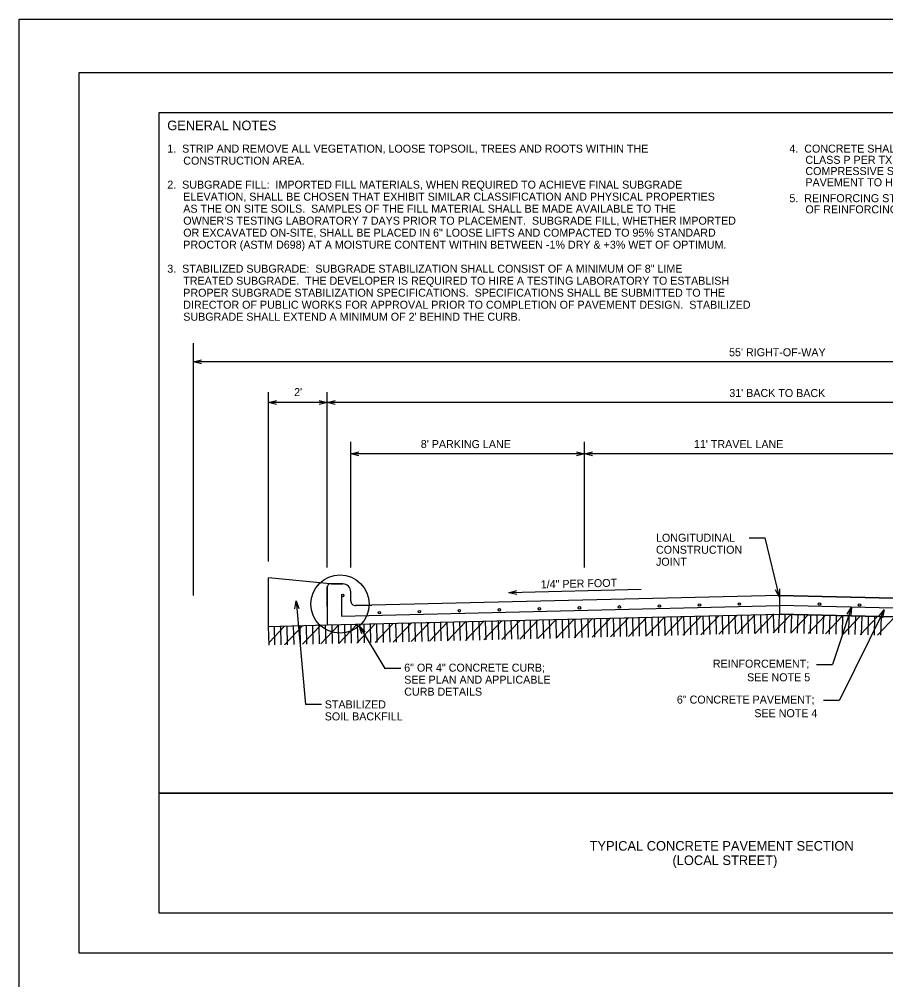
# Model space of a CAD drawing. Extents: x 2082681.6 to 2082717.6, y 13331273.8 to 13331297.8.
# Drawn here: x 2082681.6 to 2082692.43, y 13331285.82 to 13331297.82 of the extents above; entities that cross this region are included whole.
import ezdxf

# ---------------------------------------------------------------- set-up
doc = ezdxf.new("R2010")
doc.units = 0
for name, color, linetype in [('Default', 7, 'Continuous'), ('Detail', 7, 'Continuous'), ('Detail Label', 7, 'Continuous'), ('Non-Print', 7, 'Continuous'), ('Sheet Title Block', 7, 'Continuous')]:
    doc.layers.add(name, color=color, linetype=linetype)

msp = doc.modelspace()

# ---------------------------------------------------------------- linework, layer by layer
at = {"layer": 'Default'}
msp.add_lwpolyline([(2082681.601, 13331297.82), (2082717.601, 13331297.82), (2082717.601, 13331273.82), (2082681.601, 13331273.82)], close=True, dxfattribs=at)
at = {"layer": 'Detail'}
for p, q in [((2082684.718, 13331290.234), (2082684.718, 13331290.842)), ((2082685.485, 13331290.767), (2082684.718, 13331290.842)), ((2082685.451, 13331290.485), (2082685.451, 13331290.728)), ((2082685.451, 13331290.728), (2082685.451, 13331290.485)), ((2082685.505, 13331290.766), (2082685.644, 13331290.766)), ((2082685.644, 13331290.766), (2082685.505, 13331290.766)), ((2082685.629, 13331290.636), (2082685.63, 13331290.363)), ((2082685.744, 13331290.554), (2082685.744, 13331290.666)), ((2082685.744, 13331290.554), (2082685.744, 13331290.666)), ((2082691.101, 13331290.621), (2082686.009, 13331290.499)), ((2082691.101, 13331290.621), (2082686.009, 13331290.499)), ((2082696.193, 13331290.499), (2082691.101, 13331290.621)), ((2082691.101, 13331290.621), (2082696.193, 13331290.499)), ((2082685.451, 13331290.485), (2082685.451, 13331290.252)), ((2082685.451, 13331290.485), (2082685.451, 13331290.252)), ((2082685.63, 13331290.363), (2082691.101, 13331290.495)), ((2082685.805, 13331290.494), (2082686.009, 13331290.499)), ((2082686.009, 13331290.499), (2082685.805, 13331290.494)), ((2082696.573, 13331290.363), (2082691.101, 13331290.495)), ((2082685.451, 13331290.252), (2082691.101, 13331290.388)), ((2082685.451, 13331290.252), (2082691.101, 13331290.388)), ((2082688.083, 13331290.082), (2082688.311, 13331290.321)), ((2082688.235, 13331290.085), (2082688.229, 13331290.319)), ((2082688.309, 13331290.087), (2082688.537, 13331290.326)), ((2082688.315, 13331290.087), (2082688.309, 13331290.321)), ((2082688.394, 13331290.089), (2082688.389, 13331290.323)), ((2082688.474, 13331290.091), (2082688.469, 13331290.325)), ((2082688.536, 13331290.093), (2082688.763, 13331290.332)), ((2082688.554, 13331290.093), (2082688.549, 13331290.327)), ((2082688.634, 13331290.095), (2082688.629, 13331290.329)), ((2082688.714, 13331290.097), (2082688.709, 13331290.33)), ((2082688.762, 13331290.098), (2082688.99, 13331290.337)), ((2082688.794, 13331290.099), (2082688.789, 13331290.332)), ((2082688.874, 13331290.101), (2082688.869, 13331290.334)), ((2082688.954, 13331290.103), (2082688.949, 13331290.336)), ((2082688.988, 13331290.104), (2082689.216, 13331290.343)), ((2082689.034, 13331290.105), (2082689.029, 13331290.338)), ((2082689.114, 13331290.107), (2082689.109, 13331290.34)), ((2082689.194, 13331290.109), (2082689.189, 13331290.342)), ((2082689.214, 13331290.109), (2082689.442, 13331290.348)), ((2082689.274, 13331290.111), (2082689.269, 13331290.344)), ((2082689.354, 13331290.112), (2082689.349, 13331290.346)), ((2082689.434, 13331290.114), (2082689.429, 13331290.348)), ((2082689.441, 13331290.115), (2082689.668, 13331290.354)), ((2082689.514, 13331290.116), (2082689.509, 13331290.35)), ((2082689.594, 13331290.118), (2082689.589, 13331290.352)), ((2082689.667, 13331290.12), (2082689.895, 13331290.359)), ((2082689.674, 13331290.12), (2082689.668, 13331290.354)), ((2082689.754, 13331290.122), (2082689.748, 13331290.355)), ((2082689.834, 13331290.124), (2082689.828, 13331290.357)), ((2082689.893, 13331290.125), (2082690.121, 13331290.364)), ((2082689.914, 13331290.126), (2082689.908, 13331290.359)), ((2082689.994, 13331290.128), (2082689.988, 13331290.361)), ((2082690.074, 13331290.13), (2082690.068, 13331290.363)), ((2082690.119, 13331290.131), (2082690.347, 13331290.37)), ((2082690.154, 13331290.132), (2082690.148, 13331290.365)), ((2082690.234, 13331290.134), (2082690.228, 13331290.367)), ((2082690.314, 13331290.136), (2082690.308, 13331290.369)), ((2082690.345, 13331290.136), (2082690.573, 13331290.375)), ((2082690.394, 13331290.137), (2082690.388, 13331290.371)), ((2082690.474, 13331290.139), (2082690.468, 13331290.373)), ((2082690.554, 13331290.141), (2082690.548, 13331290.375)), ((2082690.572, 13331290.142), (2082690.799, 13331290.381)), ((2082690.634, 13331290.143), (2082690.628, 13331290.377)), ((2082690.714, 13331290.145), (2082690.708, 13331290.379)), ((2082690.794, 13331290.147), (2082690.788, 13331290.381)), ((2082690.798, 13331290.147), (2082691.026, 13331290.386)), ((2082690.874, 13331290.149), (2082690.868, 13331290.382)), ((2082690.954, 13331290.151), (2082690.948, 13331290.384)), ((2082691.024, 13331290.153), (2082691.245, 13331290.385)), ((2082691.034, 13331290.153), (2082691.028, 13331290.39)), ((2082691.095, 13331290.155), (2082691.101, 13331290.388)), ((2082691.101, 13331290.388), (2082696.751, 13331290.252)), ((2082696.751, 13331290.252), (2082691.101, 13331290.388)), ((2082691.168, 13331290.153), (2082691.174, 13331290.386)), ((2082691.243, 13331290.151), (2082691.461, 13331290.379)), ((2082691.248, 13331290.151), (2082691.254, 13331290.384)), ((2082691.328, 13331290.149), (2082691.334, 13331290.382)), ((2082691.408, 13331290.147), (2082691.414, 13331290.381)), ((2082691.46, 13331290.146), (2082691.677, 13331290.374)), ((2082691.488, 13331290.145), (2082691.494, 13331290.379)), ((2082691.568, 13331290.143), (2082691.574, 13331290.377)), ((2082691.648, 13331290.141), (2082691.654, 13331290.375)), ((2082691.676, 13331290.141), (2082691.893, 13331290.369)), ((2082691.728, 13331290.139), (2082691.734, 13331290.373)), ((2082691.808, 13331290.137), (2082691.814, 13331290.371)), ((2082691.888, 13331290.136), (2082691.894, 13331290.369)), ((2082691.892, 13331290.135), (2082692.109, 13331290.364)), ((2082691.968, 13331290.134), (2082691.974, 13331290.367)), ((2082692.048, 13331290.132), (2082692.054, 13331290.365)), ((2082692.108, 13331290.13), (2082692.325, 13331290.359)), ((2082692.128, 13331290.13), (2082692.134, 13331290.363)), ((2082692.208, 13331290.128), (2082692.214, 13331290.361)), ((2082692.288, 13331290.126), (2082692.294, 13331290.359)), ((2082692.324, 13331290.125), (2082692.541, 13331290.353)), ((2082692.368, 13331290.124), (2082692.374, 13331290.357)), ((2082684.718, 13331290.234), (2082685.451, 13331290.252)), ((2082684.723, 13331290.001), (2082684.718, 13331290.234)), ((2082684.723, 13331290.034), (2082684.918, 13331290.239)), ((2082684.796, 13331290.003), (2082684.79, 13331290.236)), ((2082684.876, 13331290.005), (2082684.87, 13331290.238)), ((2082684.916, 13331290.006), (2082685.144, 13331290.245)), ((2082684.955, 13331290.006), (2082684.95, 13331290.24)), ((2082685.035, 13331290.008), (2082685.03, 13331290.242)), ((2082685.115, 13331290.01), (2082685.11, 13331290.244)), ((2082685.143, 13331290.011), (2082685.37, 13331290.25)), ((2082685.195, 13331290.012), (2082685.19, 13331290.246)), ((2082685.275, 13331290.014), (2082685.27, 13331290.248)), ((2082685.355, 13331290.016), (2082685.35, 13331290.25)), ((2082685.369, 13331290.016), (2082685.597, 13331290.255)), ((2082685.435, 13331290.018), (2082685.43, 13331290.251)), ((2082685.515, 13331290.02), (2082685.51, 13331290.253)), ((2082685.595, 13331290.022), (2082685.59, 13331290.255)), ((2082685.595, 13331290.022), (2082685.823, 13331290.261)), ((2082685.675, 13331290.024), (2082685.67, 13331290.257)), ((2082685.755, 13331290.026), (2082685.75, 13331290.259)), ((2082685.821, 13331290.027), (2082686.049, 13331290.266)), ((2082685.835, 13331290.028), (2082685.83, 13331290.261)), ((2082685.915, 13331290.03), (2082685.91, 13331290.263)), ((2082685.995, 13331290.032), (2082685.99, 13331290.265)), ((2082686.047, 13331290.033), (2082686.275, 13331290.272)), ((2082686.075, 13331290.033), (2082686.07, 13331290.267)), ((2082686.155, 13331290.035), (2082686.15, 13331290.269)), ((2082686.235, 13331290.037), (2082686.229, 13331290.271)), ((2082686.274, 13331290.038), (2082686.501, 13331290.277)), ((2082686.315, 13331290.039), (2082686.309, 13331290.273)), ((2082686.395, 13331290.041), (2082686.389, 13331290.275)), ((2082686.475, 13331290.043), (2082686.469, 13331290.276)), ((2082686.5, 13331290.044), (2082686.728, 13331290.283)), ((2082686.555, 13331290.045), (2082686.549, 13331290.278)), ((2082686.635, 13331290.047), (2082686.629, 13331290.28)), ((2082686.715, 13331290.049), (2082686.709, 13331290.282)), ((2082686.726, 13331290.049), (2082686.954, 13331290.288)), ((2082686.795, 13331290.051), (2082686.789, 13331290.284)), ((2082686.875, 13331290.053), (2082686.869, 13331290.286)), ((2082686.955, 13331290.055), (2082686.949, 13331290.288)), ((2082686.952, 13331290.055), (2082687.18, 13331290.294)), ((2082687.035, 13331290.057), (2082687.029, 13331290.29)), ((2082687.115, 13331290.059), (2082687.109, 13331290.292)), ((2082687.178, 13331290.06), (2082687.406, 13331290.299)), ((2082687.195, 13331290.06), (2082687.189, 13331290.294)), ((2082687.275, 13331290.062), (2082687.269, 13331290.296)), ((2082687.355, 13331290.064), (2082687.349, 13331290.298)), ((2082687.405, 13331290.065), (2082687.632, 13331290.305)), ((2082687.435, 13331290.066), (2082687.429, 13331290.3)), ((2082687.515, 13331290.068), (2082687.509, 13331290.302)), ((2082687.595, 13331290.07), (2082687.589, 13331290.303)), ((2082687.631, 13331290.071), (2082687.859, 13331290.31)), ((2082687.675, 13331290.072), (2082687.669, 13331290.305)), ((2082687.755, 13331290.074), (2082687.749, 13331290.307)), ((2082687.835, 13331290.076), (2082687.829, 13331290.309)), ((2082687.857, 13331290.076), (2082688.085, 13331290.315)), ((2082687.915, 13331290.078), (2082687.909, 13331290.311)), ((2082687.995, 13331290.08), (2082687.989, 13331290.313)), ((2082688.075, 13331290.082), (2082688.069, 13331290.315)), ((2082688.155, 13331290.084), (2082688.149, 13331290.317))]:
    msp.add_line(p, q, dxfattribs=at)
for centre, radius in [((2082685.61, 13331290.513), 0.364), ((2082687.101, 13331290.43), 0.0159), ((2082687.601, 13331290.442), 0.0159), ((2082688.101, 13331290.454), 0.0159), ((2082688.601, 13331290.466), 0.0159), ((2082689.101, 13331290.478), 0.0159), ((2082689.601, 13331290.49), 0.0159), ((2082690.101, 13331290.502), 0.0159), ((2082690.6, 13331290.514), 0.0159), ((2082691.602, 13331290.514), 0.0159), ((2082692.101, 13331290.502), 0.0159), ((2082686.102, 13331290.406), 0.0159), ((2082686.602, 13331290.418), 0.0159)]:
    msp.add_circle(centre, radius, dxfattribs=at)
for centre, radius, start, end in [((2082685.491, 13331290.728), 0.04, 70.2662, 180), ((2082685.491, 13331290.728), 0.04, 70.2662, 180), ((2082685.644, 13331290.666), 0.1, 0, 90), ((2082685.644, 13331290.666), 0.1, 360, 90), ((2082685.804, 13331290.554), 0.06, 180, 271.3845), ((2082685.804, 13331290.554), 0.06, 180, 271.3845)]:
    msp.add_arc(centre, radius, start, end, dxfattribs=at)
msp.add_ellipse((2082685.644, 13331290.62), major_axis=(0, -0.0163), ratio=0.750017, dxfattribs=at)
msp.add_ellipse((2082685.644, 13331290.62), major_axis=(0, -0.0163), ratio=0.750017, dxfattribs=at)
at = {"layer": 'Detail Label'}
for p, q in [((2082683.778, 13331290.621), (2082683.778, 13331293.771)), ((2082698.424, 13331293.539), (2082683.778, 13331293.539)), ((2082684.718, 13331291.045), (2082684.718, 13331293.161)), ((2082685.451, 13331290.972), (2082685.451, 13331293.161)), ((2082685.451, 13331293.03), (2082684.718, 13331293.03)), ((2082696.751, 13331293.03), (2082685.451, 13331293.03)), ((2082685.744, 13331290.972), (2082685.744, 13331292.539)), ((2082688.664, 13331290.972), (2082688.664, 13331292.539)), ((2082688.664, 13331292.392), (2082685.744, 13331292.392)), ((2082692.561, 13331292.392), (2082688.664, 13331292.392)), ((2082690.722, 13331291.342), (2082690.922, 13331291.342)), ((2082691.101, 13331290.601), (2082690.922, 13331291.342)), ((2082689.373, 13331290.694), (2082687.718, 13331290.654)), ((2082691.101, 13331290.621), (2082691.101, 13331290.388)), ((2082685.061, 13331290.554), (2082685.179, 13331289.26)), ((2082685.823, 13331290.491), (2082685.825, 13331290.495)), ((2082692.001, 13331290.473), (2082691.764, 13331289.76)), ((2082692.411, 13331290.443), (2082691.853, 13331289.311)), ((2082685.851, 13331290.24), (2082686.168, 13331289.71)), ((2082691.564, 13331289.76), (2082691.764, 13331289.76)), ((2082686.368, 13331289.71), (2082686.168, 13331289.71)), ((2082685.379, 13331289.26), (2082685.179, 13331289.26)), ((2082691.653, 13331289.311), (2082691.853, 13331289.311))]:
    msp.add_line(p, q, dxfattribs=at)
for points in [[(2082683.878, 13331293.514), (2082683.778, 13331293.539), (2082683.878, 13331293.564)], [(2082684.818, 13331293.005), (2082684.718, 13331293.03), (2082684.818, 13331293.055)], [(2082685.351, 13331293.055), (2082685.451, 13331293.03), (2082685.351, 13331293.005)], [(2082685.551, 13331293.005), (2082685.451, 13331293.03), (2082685.551, 13331293.055)], [(2082685.844, 13331292.367), (2082685.744, 13331292.392), (2082685.844, 13331292.417)], [(2082688.564, 13331292.417), (2082688.664, 13331292.392), (2082688.564, 13331292.367)], [(2082688.764, 13331292.367), (2082688.664, 13331292.392), (2082688.764, 13331292.417)], [(2082687.819, 13331290.631), (2082687.718, 13331290.654), (2082687.818, 13331290.681)], [(2082691.102, 13331290.705), (2082691.101, 13331290.601), (2082691.053, 13331290.693)], [(2082685.045, 13331290.452), (2082685.061, 13331290.554), (2082685.095, 13331290.456)], [(2082691.946, 13331290.386), (2082692.001, 13331290.473), (2082691.993, 13331290.37)], [(2082692.345, 13331290.365), (2082692.411, 13331290.443), (2082692.389, 13331290.342)], [(2082685.881, 13331290.142), (2082685.851, 13331290.24), (2082685.924, 13331290.167)]]:
    msp.add_lwpolyline(points, dxfattribs=at)
at = {"layer": 'Non-Print'}
msp.add_lwpolyline([(2082682.351, 13331297.153), (2082699.351, 13331297.153), (2082699.351, 13331286.153), (2082682.351, 13331286.153)], close=True, dxfattribs=at)
at = {"layer": 'Sheet Title Block'}
for points in [[(2082683.351, 13331296.653), (2082698.851, 13331296.653), (2082698.851, 13331288.153), (2082683.351, 13331288.153)], [(2082683.351, 13331288.153), (2082698.851, 13331288.153), (2082698.851, 13331286.653), (2082683.351, 13331286.653)]]:
    msp.add_lwpolyline(points, close=True, dxfattribs=at)

# ---------------------------------------------------------------- texts
at = {"layer": 'Detail Label'}
for s, height, p in [('GENERAL NOTES', 0.12, (2082683.451, 13331296.433)), ('4.  CONCRETE SHALL MEET THE REQUIREMENTS OF TxDOT ITEM 421 - HYDRAULIC CEMENT CONCRETE, ', 0.1, (2082691.225, 13331296.153)), ('CLASS P PER TXDOT ITEM 421, TABLE 8. WITH THE FOLLOWING MODIFICATIONS: MINIMUM 28 DAY ', 0.1, (2082691.425, 13331296.013)), ('COMPRESSIVE STRENGTH OF 4,000 PSI; TXDOT ITEM 421, TABLE 9 REQUIRES FORMED CONCRETE ', 0.1, (2082691.425, 13331295.873)), ('PAVEMENT TO HAVE SLUMP FROM 4INCHES TO 5.5 INCHES AT THE POINT OF PLACEMENT. ', 0.1, (2082691.425, 13331295.733)), ('5.  REINFORCING STEEL SHALL BE #4 BARS @ 18" O.C. TRANSVERSE AND LONGITUDINALLY.  GRADE ', 0.1, (2082691.225, 13331295.534)), ('OF REINFORCING STEEL SHALL BE ASTM A615 GRADE 60 IN ACCORDANCE WITH TxDOT ITEM 440.', 0.1, (2082691.425, 13331295.394)), ('LONGITUDINAL ', 0.1, (2082689.558, 13331291.292)), ('CONSTRUCTION ', 0.1, (2082689.558, 13331291.142)), ('JOINT', 0.1, (2082689.558, 13331290.992)), ('6" OR 4" CONCRETE CURB;', 0.1, (2082686.412, 13331289.669)), ('REINFORCEMENT;', 0.1, (2082690.269, 13331289.719)), ('SEE PLAN AND APPLICABLE', 0.1, (2082686.412, 13331289.519)), ('SEE NOTE 5', 0.1, (2082690.697, 13331289.549)), ('CURB DETAILS', 0.1, (2082686.412, 13331289.369)), ('6" CONCRETE PAVEMENT;', 0.1, (2082689.819, 13331289.27)), ('STABILIZED ', 0.1, (2082685.419, 13331289.21)), ('SOIL BACKFILL', 0.1, (2082685.419, 13331289.06)), ('SEE NOTE 4', 0.1, (2082690.787, 13331289.1))]:
    msp.add_text(s, height=height, dxfattribs=at).set_placement(p)
for s, rotation, p in [('1.  STRIP AND REMOVE ALL VEGETATION, LOOSE TOPSOIL, TREES AND ROOTS WITHIN THE ', 360, (2082683.451, 13331296.153)), ('CONSTRUCTION AREA.', 360, (2082683.651, 13331296.003)), ('2.  SUBGRADE FILL:  IMPORTED FILL MATERIALS, WHEN REQUIRED TO ACHIEVE FINAL SUBGRADE ', 360, (2082683.451, 13331295.703)), ('ELEVATION, SHALL BE CHOSEN THAT EXHIBIT SIMILAR CLASSIFICATION AND PHYSICAL PROPERTIES ', 360, (2082683.651, 13331295.553)), ('AS THE ON SITE SOILS.  SAMPLES OF THE FILL MATERIAL SHALL BE MADE AVAILABLE TO THE ', 360, (2082683.651, 13331295.403)), ("OWNER'S TESTING LABORATORY 7 DAYS PRIOR TO PLACEMENT.  SUBGRADE FILL, WHETHER IMPORTED ", 360, (2082683.651, 13331295.253)), ('OR EXCAVATED ON-SITE, SHALL BE PLACED IN 6" LOOSE LIFTS AND COMPACTED TO 95% STANDARD ', 360, (2082683.651, 13331295.103)), ('PROCTOR (ASTM D698) AT A MOISTURE CONTENT WITHIN BETWEEN -1% DRY & +3% WET OF OPTIMUM.', 360, (2082683.651, 13331294.953)), ('3.  STABILIZED SUBGRADE:  SUBGRADE STABILIZATION SHALL CONSIST OF A MINIMUM OF 8" LIME ', 360, (2082683.451, 13331294.653)), ('TREATED SUBGRADE.  THE DEVELOPER IS REQUIRED TO HIRE A TESTING LABORATORY TO ESTABLISH ', 360, (2082683.651, 13331294.503)), ('PROPER SUBGRADE STABILIZATION SPECIFICATIONS.  SPECIFICATIONS SHALL BE SUBMITTED TO THE ', 360, (2082683.651, 13331294.353)), ('DIRECTOR OF PUBLIC WORKS FOR APPROVAL PRIOR TO COMPLETION OF PAVEMENT DESIGN.  STABILIZED ', 360, (2082683.651, 13331294.203)), ("SUBGRADE SHALL EXTEND A MINIMUM OF 2' BEHIND THE CURB.", 360, (2082683.651, 13331294.053)), ("55' RIGHT-OF-WAY", 359.9028, (2082690.471, 13331293.61)), ("2'", 359.9028, (2082685.036, 13331293.111)), ("31' BACK TO BACK", 359.9028, (2082690.474, 13331293.101)), ("8' PARKING LANE", 359.9028, (2082686.619, 13331292.463)), ("11' TRAVEL LANE", 359.9028, (2082690.032, 13331292.463)), (' 1/4" PER FOOT', 1.2804, (2082688.082, 13331290.708))]:
    msp.add_text(s, height=0.1, rotation=rotation, dxfattribs=at).set_placement(p)
at = {"layer": 'Sheet Title Block'}
for s, p in [('TYPICAL CONCRETE PAVEMENT SECTION ', (2082688.729, 13331287.433)), ('(LOCAL STREET)', (2082689.764, 13331287.253))]:
    msp.add_text(s, height=0.12, dxfattribs=at).set_placement(p)

doc.saveas('drawing.dxf')
